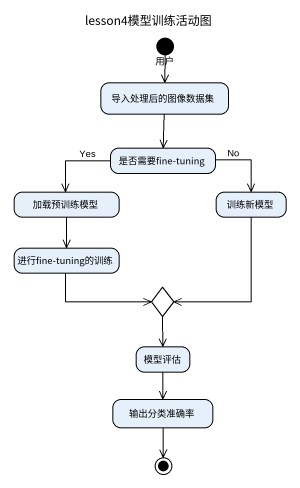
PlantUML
@startuml
title lesson4模型训练活动图
hide empty description
state 用户 <<start>>
state 导入处理后的图像数据集
state "是否需要fine-tuning" as 是否需要fine_tuning
state 加载预训练模型
state 训练新模型
state "进行fine-tuning的训练" as 进行fine_tuning的训练
state choice1 <<choice>>
state 模型评估
state 输出分类准确率
用户 --> 导入处理后的图像数据集
导入处理后的图像数据集 --> 是否需要fine_tuning
是否需要fine_tuning -left-> 加载预训练模型 : Yes
是否需要fine_tuning -right-> 训练新模型 : No
加载预训练模型 --> 进行fine_tuning的训练
训练新模型 --> choice1
进行fine_tuning的训练 -right-> choice1
choice1 --> 模型评估
模型评估 --> 输出分类准确率
输出分类准确率 --> [*]
@enduml
